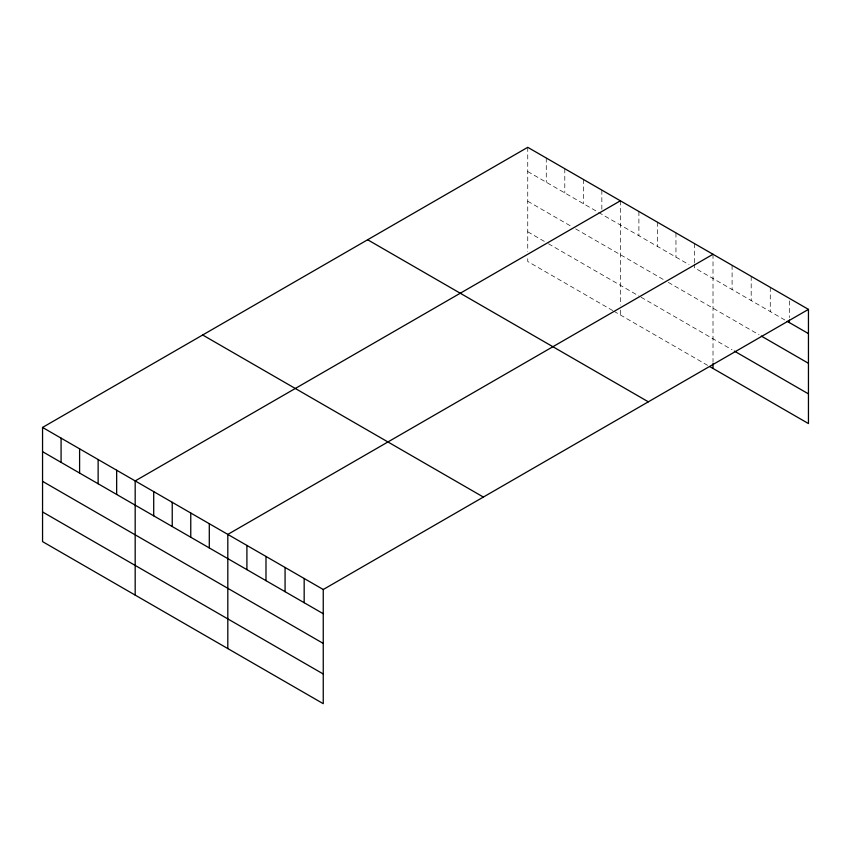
<?xml version="1.0" encoding="UTF-8"?>
<svg xmlns="http://www.w3.org/2000/svg" width="851" height="851" viewBox="0 0 851 851"><rect width="100%" height="100%" fill="white"/><g stroke="black" fill="none" stroke-linecap="round" stroke-linejoin="round"><path stroke-width="0.64" stroke-dasharray="4.25 3.19" d="M527.748 171.54L597.487 211.814M598.583 212.442L689.033 264.661M784.867 319.997L694.48 267.81L694.48 263.98M527.748 201.23L571.34 226.398M575.691 228.908L663.971 279.873M668.333 282.394L759.049 334.762M527.748 231.812L546.268 242.503M548.448 243.769L638.899 295.988M641.08 297.244L732.094 349.793M612.752 310.572L527.748 261.491L527.748 256.545M613.837 311.2L707.564 365.313M789.366 300.914L789.366 317.487M770.272 287.34L770.272 311.562M751.188 276.32L751.188 300.541M732.094 265.299L732.094 289.521M713.01 254.279L713.01 362.271M694.48 243.577L694.48 262.704M675.96 232.887L675.96 257.108M657.429 222.185L657.429 246.418M638.899 211.495L638.899 235.716M620.379 200.793L620.379 305.084M620.379 310.03L620.379 314.976M601.848 190.103L601.848 209.229M583.329 179.401L583.329 203.634M564.798 168.711L564.798 192.932M546.268 158.009L546.268 182.242M527.748 147.319L527.748 251.598"/><path stroke-width="1.28" d="M42.55 427.436L323.252 589.509L323.252 703.681L42.55 541.619L42.55 427.436L527.748 147.319L808.45 309.381L808.45 423.564L709.745 366.568M620.379 200.793L135.181 480.921L135.181 595.104M713.01 254.279L227.813 534.407L227.813 648.579M323.252 589.509L808.45 309.381M787.111 321.284L808.45 333.603M761.294 336.06L808.45 363.292M734.339 351.091L808.45 393.875M367.632 239.759L648.334 401.821M202.666 334.996L483.368 497.058M42.55 451.668L323.252 613.731M42.55 481.347L323.252 643.42M42.55 511.94L323.252 674.003M789.366 320.04L789.366 322.582M713.01 363.515L713.01 368.462M304.169 578.489L304.169 602.71M285.074 567.468L285.074 591.69M265.991 556.448L265.991 580.669M246.907 545.427L246.907 569.649M209.293 523.705L209.293 547.927M190.762 513.015L190.762 537.236M172.232 502.313L172.232 526.535M153.712 491.623L153.712 515.844M116.661 470.231L116.661 494.452M98.131 459.529L98.131 483.751M79.6 448.828L79.6 473.06M61.081 438.137L61.081 462.359"/></g></svg>
